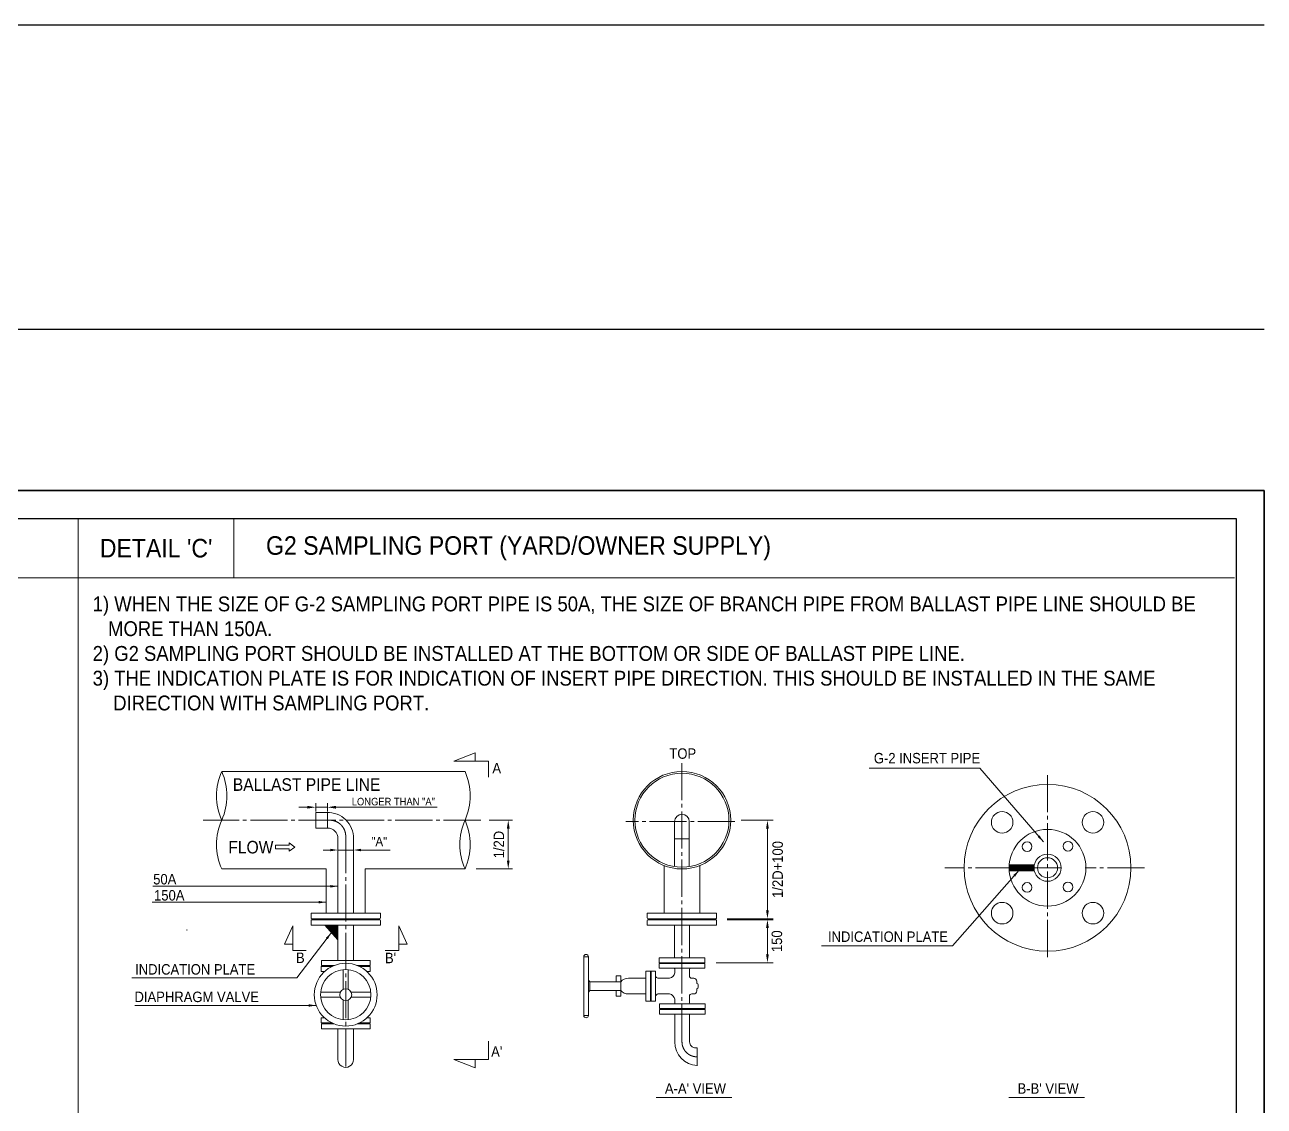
# Model space of a CAD drawing. Extents: x -1315200 to -1014507, y 2616811 to 2674779.
# Drawn here: x -1047874 to -1014507, y 2645657 to 2674779 of the extents above; entities that cross this region are included whole.
import ezdxf

# ---------------------------------------------------------------- set-up
doc = ezdxf.new("R2010")
doc.units = 0
doc.header["$LTSCALE"] = 25
doc.header["$MEASUREMENT"] = 0
doc.header["$PDMODE"] = 3
doc.header["$PDSIZE"] = -7
doc.linetypes.add('C', pattern=[26, 20, -2, 2, -2])
doc.layers.get('0').update_dxf_attribs({"linetype": 'CONTINUOUS', "lineweight": 9})
doc.layers.get('DEFPOINTS').update_dxf_attribs({"linetype": 'CONTINUOUS'})
doc.layers.add('0.1 Defpoints', color=7, linetype='CONTINUOUS', plot=False)
doc.layers.add('0.2 Dwg sheet', color=7, linetype='CONTINUOUS')
doc.layers.add('0.3 Text', color=7, linetype='CONTINUOUS')
for name, color, linetype, lineweight in [('0.5 Dim', 1, 'CONTINUOUS', 9), ('1.1 Y_Pipe', 7, 'CONTINUOUS', 13), ('1.9 Arrow', 1, 'CONTINUOUS', 9)]:
    doc.layers.add(name, color=color, linetype=linetype, lineweight=lineweight)
doc.layers.add('2.2 Ballast water line', color=7, linetype='CONTINUOUS', true_color=0x1b21e4)
doc.styles.get("Standard").update_dxf_attribs({"font": '', "width": 0.95, "height": 250})
doc.styles.get('Standard').set_extended_font_data('Gulim')
doc.dimstyles.new('TC50', dxfattribs={"dimtxt": 250, "dimasz": 200, "dimexe": 100, "dimexo": 100, "dimgap": 100, "dimtad": 1, "dimtoh": 1, "dimdec": 0, "dimrnd": 0.0005, "dimzin": 9, "dimdsep": 46, "dimtxsty": 'Standard', "dimcen": -3.5, "dimclrd": 1, "dimclre": 1, "dimazin": 2, "dimtfac": 0.6, "dimtdec": 0, "dimtmove": 0, "dimatfit": 3, "dimfxl": 4, "dimtolj": 1, "dimlwd": 15, "dimlwe": 15, "dimarcsym": 0})
pattern_1 = [(45, (-9453178.0531, 1829971.34871), (-0.104892630653, 0.104892630653), [])]

# ---------------------------------------------------------------- blocks, each defined once
blk = doc.blocks.new('*D114')
at = {"layer": '0.5 Dim', "color": 1, "lineweight": 15, "transparency": 16777216}
for p, q in [((-1039644, 2652556), (-1039844, 2652556)), ((-1039444, 2652556), (-1039023, 2652556)), ((-1039444, 2652466), (-1039444, 2652456)), ((-1039023, 2652466), (-1039023, 2652456)), ((-1038823, 2652556), (-1038036, 2652556))]:
    blk.add_line(p, q, dxfattribs=at)
at = {"layer": '0.5 Dim', "color": 1, "transparency": 16777216}
for points in [[(-1039644, 2652589), (-1039644, 2652523), (-1039444, 2652556)], [(-1038823, 2652589), (-1038823, 2652523), (-1039023, 2652556)]]:
    blk.add_solid(points, dxfattribs=at)
at = {"layer": 'DEFPOINTS', "color": 0, "transparency": 16777216}
for p in [(-1039444, 2652566), (-1039023, 2652566), (-1039023, 2652556)]:
    blk.add_point(p, dxfattribs=at)
at = {"layer": '0.5 Dim', "color": 0, "transparency": 16777216, "insert": (-1038330, 2652785), "char_height": 250, "attachment_point": 5}
blk.add_mtext('\\A1;"A"', dxfattribs=at)
blk = doc.blocks.new('양식 51-Q-02-08')
at = {"layer": '0.1 Defpoints'}
blk.add_lwpolyline([(-2677005, 1033560), (-2613196, 1033560), (-2613196, 988132), (-2677005, 988132)], close=True, dxfattribs=at)
at = {"layer": '0.2 Dwg sheet'}
blk.add_lwpolyline([(-2613953, 989196), (-2676245, 989196), (-2676245, 1032800), (-2613953, 1032800)], close=True, dxfattribs=at)

msp = doc.modelspace()

# ---------------------------------------------------------------- hatches: boundary and pattern name
at = {"layer": '1.1 Y_Pipe', "ltscale": 30}
h = msp.add_hatch(dxfattribs=at)
h.set_pattern_fill('ANSI31', color=256, scale=1.186725)
h.set_pattern_definition(pattern_1)
h.paths.add_polyline_path([(-1021274.4, 2652157.5), (-1021351.6, 2652157.4), (-1021351.5, 2652078.8), (-1021274.4, 2652078.8)])
h.paths.add_polyline_path([(-1021274.4, 2652078.8), (-1021351.5, 2652078.8), (-1021351.5, 2651999.6), (-1021274.4, 2651999.6)])
h = msp.add_hatch(dxfattribs=at)
h.set_pattern_fill('ANSI31', color=256, scale=1.186725)
h.set_pattern_definition(pattern_1)
h.paths.add_polyline_path([(-1020695.3, 2652157.6), (-1021274.4, 2652157.5), (-1021274.4, 2652078.8), (-1020704, 2652078.8, -0.0545603)])
h.paths.add_polyline_path([(-1020704, 2652078.8), (-1021274.4, 2652078.8), (-1021274.4, 2651999.6), (-1020695.3, 2651999.8, -0.0546767)])
h = msp.add_hatch(dxfattribs=at)
h.set_pattern_fill('ANSI31', color=2, scale=1.186725)
h.set_pattern_definition([(45, (-9455649.07761, 1828823.22704), (-0.104892630653, 0.104892630653), [])])
h.paths.add_polyline_path([(-1039444.2, 2650531.2), (-1039791.5, 2650531.2), (-1039444.2, 2650141.4)])

# ---------------------------------------------------------------- linework, layer by layer
for p, q in [((-1046433, 2661479.6), (-1046433, 2617874.9)), ((-1042242.1, 2661479.6, 204.7), (-1042242.1, 2659882.1)), ((-1077555.9, 2659882.1, -157.3), (-1046433, 2659882.1, -157.3)), ((-1046433, 2659882.1), (-1015310.1, 2659882.1))]:
    msp.add_line(p, q)
at = {"layer": '0.1 Defpoints', "color": 152, "true_color": 0x2776bb}
for p, q in [((-1315199.7, 2674778.8), (-1014506.6, 2674778.8)), ((-1315199.7, 2666583.8), (-1014506.6, 2666583.8))]:
    msp.add_line(p, q, dxfattribs=at)
at = {"layer": '0.1 Defpoints', "color": 4, "linetype": 'ByBlock'}
msp.add_lwpolyline([(-1078315.6, 2616811.4), (-1014506.6, 2616811.4), (-1014506.6, 2662239.3), (-1078315.6, 2662239.3)], close=True, dxfattribs=at)
at = {"layer": '0.5 Dim', "color": 1, "linetype": 'C', "ltscale": 2}
for p, q in [((-1030181.6, 2654897), (-1030180.7, 2647395.1)), ((-1035600.7, 2653358.7), (-1043068.9, 2653358.7)), ((-1028755.5, 2653321.6), (-1031692.9, 2653321.6)), ((-1039233.8, 2652928.8), (-1039233.8, 2646675.7))]:
    msp.add_line(p, q, dxfattribs=at)
at = {"layer": '0.5 Dim', "color": 1, "linetype": 'C', "lineweight": 9, "ltscale": 2}
for p, q in [((-1020339.5, 2654575.3), (-1020339.5, 2649609.1)), ((-1019975, 2652078.8), (-1023104.7, 2652078.8)), ((-1017729.7, 2652078.8), (-1019327.5, 2652078.8))]:
    msp.add_line(p, q, dxfattribs=at)
at = {"layer": '0.5 Dim', "lineweight": 15}
for p, q in [((-1040267.7, 2653708.2), (-1040493.2, 2653708.2)), ((-1040042.3, 2653593), (-1040042.3, 2653820.9)), ((-1040042.3, 2653708.2), (-1039721.3, 2653708.2)), ((-1039721.3, 2653593.4), (-1039721.3, 2653820.9)), ((-1039495.8, 2653708.2), (-1036773.1, 2653708.2))]:
    msp.add_line(p, q, dxfattribs=at)
at = {"layer": '0.5 Dim', "lineweight": 9}
for p, q in [((-1035375, 2653358.7), (-1034745.5, 2653358.7)), ((-1028587.1, 2653358.7), (-1027723.3, 2653358.7)), ((-1034858.3, 2653133.1), (-1034858.3, 2652272.7)), ((-1027880.5, 2653132.1), (-1027880.5, 2650932.5)), ((-1035725.4, 2652047), (-1034745.5, 2652047)), ((-1028967.3, 2650707.8), (-1027723.3, 2650707.8)), ((-1028967.3, 2650679.9), (-1027723.3, 2650679.9)), ((-1027880.5, 2650453.3), (-1027880.5, 2649747.4)), ((-1029263.2, 2649522.7), (-1027723.3, 2649522.7))]:
    msp.add_line(p, q, dxfattribs=at)
at = {"layer": '0.5 Dim', "color": 1, "linetype": 'C', "ltscale": 2}
for centre, radius, start, end in [((-1039663.7, 2652928.8), 429.9, 0, 90), ((-1029779.4, 2647389), 401.3, 180, 270.75021)]:
    msp.add_arc(centre, radius, start, end, dxfattribs=at)
at = {"layer": '0.5 Dim'}
for points in [[(-1040267.7, 2653745.8), (-1040267.7, 2653670.6), (-1040042.3, 2653708.2)], [(-1039495.8, 2653745.8), (-1039495.8, 2653670.6), (-1039721.3, 2653708.2)], [(-1034895.9, 2653133.1), (-1034820.7, 2653133.1), (-1034858.3, 2653358.7)], [(-1027842.9, 2653132.1), (-1027918.1, 2653132.1), (-1027880.5, 2653357.8)], [(-1034895.9, 2652272.7), (-1034820.7, 2652272.7), (-1034858.3, 2652047)], [(-1027842.9, 2650932.5), (-1027918.1, 2650932.5), (-1027880.5, 2650706.9)], [(-1027842.9, 2650453.3), (-1027918.1, 2650453.3), (-1027880.5, 2650679)], [(-1027842.9, 2649747.4), (-1027918.1, 2649747.4), (-1027880.5, 2649521.7)]]:
    msp.add_solid(points, dxfattribs=at)
at = {"layer": '1.1 Y_Pipe'}
for p, q in [((-1036022.1, 2654671.2), (-1042571.4, 2654671.2)), ((-1040041.6, 2653148.3), (-1040042.2, 2653569.1)), ((-1039699.5, 2653569.1), (-1040042.2, 2653569.1)), ((-1039724.4, 2653148.3), (-1039724.4, 2653569.5)), ((-1039718.1, 2653148.3), (-1040041.6, 2653148.3)), ((-1030379.5, 2652119.3), (-1030379.5, 2653327.1)), ((-1029983.7, 2652119.3), (-1029983.7, 2653323)), ((-1039444.2, 2652876.3), (-1039444.2, 2650856.6)), ((-1039023.4, 2652882.5), (-1039023.4, 2650856.6)), ((-1030379.5, 2652860.7), (-1029983.7, 2652860.7)), ((-1039761.1, 2652047), (-1042571.4, 2652047)), ((-1039761.1, 2650856.6), (-1039761.1, 2652047)), ((-1036022.1, 2652047), (-1038709.2, 2652047)), ((-1038709.2, 2650856.6), (-1038709.2, 2652047)), ((-1030660.6, 2650856.6), (-1030660.6, 2652136.8)), ((-1029702.6, 2650856.6), (-1029702.6, 2652136.8)), ((-1038300.4, 2650856.6), (-1040167.2, 2650856.6)), ((-1040167.2, 2650856.6), (-1040167.2, 2650726.4)), ((-1040148.6, 2650707.8), (-1038319, 2650707.8)), ((-1040148.6, 2650679.9), (-1038319, 2650679.9)), ((-1038300.4, 2650856.6), (-1038300.4, 2650726.4)), ((-1029247.4, 2650856.6), (-1031114.2, 2650856.6)), ((-1031114.2, 2650856.6), (-1031114.2, 2650726.4)), ((-1031095.6, 2650707.8), (-1029266, 2650707.8)), ((-1031095.6, 2650679.9), (-1029266, 2650679.9)), ((-1031077.2, 2650856.6), (-1030819.5, 2650856.6)), ((-1029284.4, 2650856.6), (-1029542.1, 2650856.6)), ((-1029247.4, 2650856.6), (-1029247.4, 2650726.4)), ((-1040167.2, 2650531.2), (-1040167.2, 2650661.3)), ((-1038300.4, 2650531.2), (-1040167.2, 2650531.2)), ((-1039444.2, 2650531.2), (-1039444.2, 2649583.3)), ((-1039023.4, 2650531.2), (-1039023.4, 2649583.3)), ((-1038300.4, 2650531.2), (-1038300.4, 2650661.3)), ((-1031114.2, 2650536.3), (-1031114.2, 2650661.3)), ((-1029247.4, 2650531.2), (-1031114.2, 2650536.3)), ((-1030380.4, 2649649), (-1030380.4, 2650533.7)), ((-1029982.9, 2649649), (-1029982.9, 2650533.7)), ((-1029247.4, 2650531.2), (-1029247.4, 2650661.3)), ((-1032826.1, 2649682.2), (-1032699.7, 2649682.2)), ((-1032826.1, 2649682.2), (-1032826.1, 2648102.4)), ((-1032699.7, 2649682.2), (-1032699.7, 2648102.4)), ((-1039893.9, 2649422.5), (-1039893.9, 2649287.1)), ((-1039893.9, 2649422.5), (-1039602.7, 2649422.5)), ((-1038577.9, 2649583.3), (-1039889.7, 2649583.3)), ((-1039889.7, 2649583.3), (-1039889.7, 2649447.9)), ((-1039889.7, 2649447.9), (-1039544.9, 2649447.9)), ((-1039301.5, 2648807.3), (-1039301.5, 2649334.5)), ((-1039233.8, 2649600.2), (-1039233.8, 2649431)), ((-1039166.1, 2648807.3), (-1039166.1, 2649334.5)), ((-1038922.7, 2649447.9), (-1038577.9, 2649447.9)), ((-1038864.9, 2649422.5), (-1038573.7, 2649422.5)), ((-1038577.9, 2649447.9), (-1038577.9, 2649583.3)), ((-1038573.7, 2649422.5), (-1038573.7, 2649287.1)), ((-1030793.1, 2649497.7), (-1030793.1, 2649371.3)), ((-1030793.1, 2649497.7), (-1029567.8, 2649497.7)), ((-1030793.1, 2649371.3), (-1029567.8, 2649371.3)), ((-1029567.8, 2649371.3), (-1030793.1, 2649371.3)), ((-1029568.6, 2649649), (-1030793, 2649649)), ((-1030793, 2649649), (-1030793, 2649522.7)), ((-1030793, 2649522.7), (-1029568.6, 2649522.7)), ((-1029571.7, 2649497.7), (-1030789.1, 2649497.7)), ((-1030377.9, 2649358.1), (-1030377.9, 2649249)), ((-1029980.4, 2649343.2), (-1029980.4, 2649166)), ((-1029568.6, 2649522.7), (-1029568.6, 2649649)), ((-1029567.8, 2649497.7), (-1029567.8, 2649371.3)), ((-1039893.9, 2649287.1), (-1039803.1, 2649287.1)), ((-1038573.7, 2649287.1), (-1038664.6, 2649287.1)), ((-1032660.2, 2649007.5), (-1032699.7, 2649053)), ((-1032660.2, 2649007.5), (-1031831.5, 2649007.5)), ((-1032660.2, 2649007.5), (-1032660.2, 2648777.1)), ((-1031950, 2649165.5), (-1031950, 2649007.5)), ((-1031950, 2649165.5), (-1031831.5, 2649165.5)), ((-1031831.5, 2649165.5), (-1031831.5, 2648619.1)), ((-1031625.1, 2649102.4), (-1031151.5, 2649102.4)), ((-1031151.5, 2649298.5), (-1031151.5, 2648892.3)), ((-1031151.5, 2649298.5), (-1030890.8, 2649298.5)), ((-1031033, 2648486.1), (-1031033, 2649298.5)), ((-1031009.3, 2648486.1), (-1031009.3, 2649298.5)), ((-1030890.8, 2648486.1), (-1030890.8, 2649298.5)), ((-1030827.1, 2649102.8), (-1030516.5, 2649102.8)), ((-1029917.2, 2649102.8), (-1029862, 2649102.8)), ((-1029783, 2649027.9), (-1029783, 2648962.4)), ((-1039380.3, 2648728.5), (-1039907.5, 2648728.5)), ((-1039087.3, 2648728.5), (-1038560.2, 2648728.5)), ((-1032660.2, 2648777.1), (-1032699.7, 2648731.6)), ((-1032660.2, 2648777.1), (-1031831.5, 2648777.1)), ((-1031950, 2648777.1), (-1031950, 2648619.1)), ((-1031625.1, 2648682.3), (-1031151.5, 2648682.3)), ((-1031151.5, 2648486.1), (-1031151.5, 2648892.3)), ((-1030827.1, 2648681.9), (-1030516.5, 2648681.9)), ((-1029917.2, 2648681.9), (-1029862, 2648681.9)), ((-1029783, 2648756.8), (-1029783, 2648822.2)), ((-1029743.5, 2648861.7), (-1029743.5, 2648922.9)), ((-1039380.3, 2648593.1), (-1039907.5, 2648593.1)), ((-1039301.5, 2648514.3), (-1039301.5, 2647987.2)), ((-1039166.1, 2648514.3), (-1039166.1, 2647987.2)), ((-1039087.3, 2648593.1), (-1038560.2, 2648593.1)), ((-1031950, 2648619.1), (-1031831.5, 2648619.1)), ((-1031151.5, 2648486.1), (-1030890.8, 2648486.1)), ((-1029553.9, 2648413.3), (-1030786.2, 2648413.3)), ((-1030786.2, 2648286.9), (-1030786.2, 2648413.3)), ((-1029553.9, 2648413.3), (-1030786.2, 2648413.3)), ((-1030377.9, 2648426.5), (-1030377.9, 2648535.7)), ((-1029980.4, 2648441.4), (-1029980.4, 2648618.7)), ((-1029553.9, 2648286.9), (-1029553.9, 2648413.3)), ((-1039893.9, 2647899.1), (-1039893.9, 2648034.5)), ((-1039803.1, 2648034.5), (-1039893.9, 2648034.5)), ((-1038664.6, 2648034.5), (-1038573.7, 2648034.5)), ((-1038573.7, 2647899.1), (-1038573.7, 2648034.5)), ((-1032826.1, 2648102.4), (-1032699.7, 2648102.4)), ((-1030786.2, 2648286.9), (-1029553.9, 2648286.9)), ((-1030785.9, 2648264.5), (-1029552.6, 2648264.5)), ((-1030785.9, 2648138.1), (-1030785.9, 2648264.5)), ((-1029552.6, 2648138.1), (-1030785.9, 2648138.1)), ((-1029577.6, 2648286.9), (-1030762.5, 2648286.9)), ((-1030372.5, 2647395.1), (-1030372.5, 2648138.1)), ((-1029976.7, 2647395.1), (-1029976.7, 2648138.1)), ((-1029552.6, 2648264.5), (-1029552.6, 2648138.1)), ((-1039602.7, 2647899.1), (-1039893.9, 2647899.1)), ((-1039889.7, 2647873.7), (-1039544.9, 2647873.7)), ((-1039889.7, 2647738.3), (-1039889.7, 2647873.7)), ((-1038577.9, 2647738.3), (-1039889.7, 2647738.3)), ((-1039444.2, 2647738.3), (-1039444.2, 2646914.6)), ((-1039023.4, 2647738.3), (-1039023.4, 2646914.6)), ((-1038922.7, 2647873.7), (-1038577.9, 2647873.7)), ((-1038573.7, 2647899.1), (-1038864.9, 2647899.1)), ((-1038577.9, 2647873.7), (-1038577.9, 2647738.3)), ((-1029774.1, 2647226.7), (-1029812.8, 2647226.7)), ((-1029774.1, 2647226.7), (-1029774.1, 2646748.8))]:
    msp.add_line(p, q, dxfattribs=at)
at = {"layer": '1.1 Y_Pipe', "color": 2, "ltscale": 30}
msp.add_line((-1039791.5, 2650531.2), (-1039444.2, 2650141.4), dxfattribs=at)
at = {"layer": '1.1 Y_Pipe', "ltscale": 30}
for p, q in [((-1030880.4, 2645894.4), (-1028838.9, 2645894.4)), ((-1021386.2, 2645894.4), (-1019344.6, 2645894.4))]:
    msp.add_line(p, q, dxfattribs=at)
at = {"layer": '1.1 Y_Pipe', "color": 3, "ltscale": 30, "elevation": 0}
for points in [[(-1021351.5, 2652078.5), (-1021351.6, 2652157.4), (-1020695.3, 2652157.6)], [(-1021351.5, 2652078.5), (-1021351.5, 2651999.6), (-1020695.3, 2651999.8)]]:
    msp.add_lwpolyline(points, dxfattribs=at)
at = {"layer": '1.1 Y_Pipe'}
for centre, radius in [((-1030181.6, 2653358.7), 1312.4), ((-1030181.6, 2653358.7), 1265.6), ((-1020339.4, 2652078.8), 2246.3), ((-1021561.8, 2653301.1), 290.6), ((-1019117.2, 2653301.1), 290.6), ((-1020339.5, 2652078.8), 1034.2), ((-1020889.5, 2652648.3), 130.8), ((-1019789.5, 2652658.6), 130.8), ((-1020889.5, 2651548.2), 130.8), ((-1019789.5, 2651558.4), 130.8), ((-1021561.8, 2650856.4), 290.6), ((-1019117.2, 2650856.4), 290.6), ((-1039233.8, 2648660.8), 846.3), ((-1039233.8, 2648660.8), 677.1), ((-1039233.8, 2648660.8), 161.4)]:
    msp.add_circle(centre, radius, dxfattribs=at)
for centre, radius, start, end in [((-1041104.2, 2654015.1), 1607.2, 155.90927, 204.09073), ((-1044038.6, 2654015.1), 1607.2, 335.90927, 24.09073), ((-1037489.3, 2654015.1), 1607.2, 335.90927, 24.09073), ((-1041104.2, 2652703.1), 1607.2, 155.90927, 204.09073), ((-1039721.2, 2652871.6), 697.9, 359.03671, 91.92163), ((-1034554.9, 2652703.1), 1607.2, 155.90927, 204.09073), ((-1037489.3, 2652703.4), 1607.2, 335.90927, 24.09073), ((-1030181.6, 2653321.6), 197.9, 0, 180), ((-1039720.3, 2652872.2), 276.1, 359.28041, 90.28217), ((-1020339.5, 2652078.8), 364.5, 90.01329, 270.01329), ((-1020339.5, 2652078.8), 269.5, 90.01329, 270.01329), ((-1020339.5, 2652078.8), 364.5, 270.00665, 90.00269), ((-1020339.5, 2652078.8), 269.5, 270.00665, 90.00269), ((-1040148.6, 2650726.4), 18.6, 180, 270), ((-1031095.6, 2650726.4), 18.6, 180, 270), ((-1032762.9, 2649682.2), 63.2, 0, 180), ((-1030393.7, 2649355.4), 16, 9.86249, 95.68942), ((-1029943.9, 2649333.8), 37.7, 84.55767, 165.52278), ((-1031637.5, 2648857.3), 245.3, 87.10117, 142.25325), ((-1030813, 2649181.3), 79.8, 192.4877, 259.82218), ((-1030550.8, 2649274.1), 174.7, 281.3158, 351.73037), ((-1029917.2, 2649166), 63.2, 180, 270), ((-1029862, 2649023.8), 79, 0, 90), ((-1031637.5, 2648927.3), 245.3, 217.74675, 272.89883), ((-1030813, 2648603.4), 79.8, 100.17782, 167.5123), ((-1030550.8, 2648510.5), 174.7, 8.26963, 78.6842), ((-1029917.2, 2648618.7), 63.2, 90, 180), ((-1029862, 2648760.9), 79, 270, 0), ((-1029783, 2648922.9), 39.5, 0, 90), ((-1029783, 2648861.7), 39.5, 270, 0), ((-1030393.7, 2648429.3), 16, 264.31058, 350.13751), ((-1029943.9, 2648450.8), 37.7, 194.47722, 275.44233), ((-1032762.9, 2648102.4), 63.2, 180, 0), ((-1029732.3, 2647389), 640.2, 180, 266.25344), ((-1029814.3, 2647389), 162.3, 180, 270.54841), ((-1039233.8, 2646914.6), 210.4, 179.99985, 0)]:
    msp.add_arc(centre, radius, start, end, dxfattribs=at)
at = {"layer": '1.1 Y_Pipe', "extrusion": (0, 0, -1)}
for centre in [(-1040148.6, 2650661.3), (-1031095.6, 2650661.3)]:
    msp.add_ellipse(centre, major_axis=(13.1, 13.1), ratio=1, start_param=3.9269908, end_param=5.4977871, dxfattribs=at)
at = {"layer": '1.1 Y_Pipe'}
for centre, major_axis in [((-1038319, 2650726.4), (13.1, 13.1)), ((-1038319, 2650661.3), (-13.1, 13.1)), ((-1029266, 2650726.4), (13.1, 13.1)), ((-1029266, 2650661.3), (-13.1, 13.1))]:
    msp.add_ellipse(centre, major_axis=major_axis, ratio=1, start_param=3.9269908, end_param=5.4977871, dxfattribs=at)
at = {"layer": '1.9 Arrow', "color": 3, "ltscale": 30}
for p, q in [((-1036326.8, 2654950.6), (-1035753.1, 2655175)), ((-1035753.1, 2655175), (-1035753.1, 2654950.6)), ((-1035393.9, 2654950.6), (-1036326.8, 2654950.6)), ((-1035393.9, 2654517.1), (-1035393.9, 2654950.6)), ((-1040659, 2650518.1), (-1040883.3, 2650018.5)), ((-1040659, 2649849), (-1040659, 2650518.1)), ((-1037807.7, 2649849), (-1037807.7, 2650518.1)), ((-1037807.7, 2650518.1), (-1037583.4, 2650018.5)), ((-1040883.3, 2650018.5), (-1040659, 2650018.5)), ((-1037583.4, 2650018.5), (-1037807.7, 2650018.5)), ((-1040299, 2649849), (-1040659, 2649849)), ((-1037807.7, 2649849), (-1038167.7, 2649849)), ((-1035393.9, 2647408.6), (-1035393.9, 2646915.8)), ((-1035393.9, 2646915.8), (-1036326.8, 2646915.8)), ((-1036326.8, 2646915.8), (-1035753.1, 2646691.5)), ((-1035753.1, 2646691.5), (-1035753.1, 2646915.8))]:
    msp.add_line(p, q, dxfattribs=at)
at = {"layer": '1.9 Arrow'}
for p, q in [((-1041123, 2652585.7), (-1041123, 2652689.1)), ((-1040754, 2652689.1), (-1041123, 2652689.1)), ((-1040754, 2652689.1), (-1040754, 2652748.1)), ((-1040606.4, 2652637.4), (-1040754, 2652748.1)), ((-1040754, 2652585.7), (-1041123, 2652585.7)), ((-1040754, 2652526.7), (-1040606.4, 2652637.4)), ((-1040754, 2652526.7), (-1040754, 2652585.7))]:
    msp.add_line(p, q, dxfattribs=at)
at = {"layer": '2.2 Ballast water line', "linetype": 'Continuous', "ltscale": 30}
msp.add_circle((-1043509.6, 2650403.2, -1580.9), 0.8, dxfattribs=at)

# ---------------------------------------------------------------- block references
at = {"color": 217, "linetype": 'Continuous', "true_color": 0x93278f}
msp.add_blockref('양식 51-Q-02-08', (1598689.4, 1628679.3), dxfattribs=at)

# ---------------------------------------------------------------- texts
at = {"layer": '0.3 Text', "width": 0.95}
msp.add_text('BALLAST PIPE LINE', height=338.526, dxfattribs=at).set_placement((-1042273.3, 2654149.8))
at = {"layer": '0.3 Text', "lineweight": 9, "attachment_point": 5}
for s, insert, char_height, width in [('\\pxql;     G2 SAMPLING PORT (YARD/OWNER SUPPLY)', (-1028776.1, 2660680.9, -5839.1), 499.674, 26932.005), ("DETAIL 'C'", (-1044337.6, 2660680.9), 499.67, 4190.886)]:
    msp.add_mtext(s, dxfattribs=dict(at, insert=insert, char_height=char_height, width=width))
at = {"layer": '0.3 Text', "insert": (-1029967.9, 2657847), "char_height": 400, "width": 32154.845, "attachment_point": 5}
msp.add_mtext('\\pxql;1) WHEN THE SIZE OF G-2 SAMPLING PORT PIPE IS 50A, THE SIZE OF BRANCH PIPE FROM BALLAST PIPE LINE SHOULD BE   \\P   MORE THAN 150A.\\P2) G2 SAMPLING PORT SHOULD BE INSTALLED AT THE BOTTOM OR SIDE OF BALLAST PIPE LINE.\\P3) THE INDICATION PLATE IS FOR INDICATION OF INSERT PIPE DIRECTION. THIS SHOULD BE INSTALLED IN THE SAME ^J    DIRECTION WITH SAMPLING PORT.     ', dxfattribs=at)
at = {"layer": '0.3 Text'}
for s, insert, char_height, attachment_point in [('\\A1;TOP', (-1029799.3, 2655009.2), 281.85, 9), ('\\A1;LONGER THAN "A"', (-1037951.1, 2653859.3), 202.93, 5), ('\\A1;FLOW', (-1042394.9, 2652459), 338.53, 7), ("\\A1;A-A' VIEW", (-1028997.5, 2645993.4), 281.847, 9), ("\\A1;B-B' VIEW", (-1019503.2, 2645993.4), 281.847, 9)]:
    msp.add_mtext(s, dxfattribs=dict(at, insert=insert, char_height=char_height, attachment_point=attachment_point))
at = {"layer": '0.3 Text', "color": 3, "char_height": 281.85, "attachment_point": 5}
for s, insert in [('\\A1;A', (-1035168.6, 2654762.2)), ('\\A1;B', (-1040455.7, 2649655.3)), ("\\A1;B'", (-1038026, 2649649.1)), ("\\A1;A'", (-1035168.6, 2647128.8))]:
    msp.add_mtext(s, dxfattribs=dict(at, insert=insert))
at = {"layer": '0.5 Dim'}
for s, insert, char_height, attachment_point in [('{\\C256;G-2 INSERT PIPE}', (-1022154.8, 2654885.1), 281.847, 9), ('\\A1;50A', (-1044417, 2651625.4), 282.1, 7), ('\\A1;150A', (-1043574.4, 2651191.8), 282.1, 9), ('{\\C256;INDICATION PLATE}', (-1026250.8, 2650078.1), 281.847, 7), ('{\\C256;INDICATION PLATE}', (-1041672.9, 2649197.9), 281.847, 9), ('\\A1;DIAPHRAGM VALVE', (-1044920.2, 2648457.2), 282.105, 7)]:
    msp.add_mtext(s, dxfattribs=dict(at, insert=insert, char_height=char_height, attachment_point=attachment_point))
at = {"layer": '0.5 Dim', "attachment_point": 5, "rotation": 90}
for s, insert, char_height in [('\\A1;1/2D', (-1035108, 2652702.9), 282.1), ('\\A1;1/2D+100', (-1027603.9, 2652032.3), 282.105), ('\\A1;150', (-1027624.8, 2650100.3), 282.1)]:
    msp.add_mtext(s, dxfattribs=dict(at, insert=insert, char_height=char_height))

# ---------------------------------------------------------------- dimensions: what is measured, and where the dimension line sits
at = {"layer": '0.5 Dim', "color": 7}
dim = msp.add_linear_dim(base=(-1039023.4, 2652556.1), p1=(-1039444.2, 2652566.1), p2=(-1039023.4, 2652566.1), text='"A"', dimstyle='TC50', override={"dimtxt": 250, "dimarcsym": 1}, dxfattribs=at)
dim.commit()
dim.dimension.update_dxf_attribs({"geometry": '*D114', "text_midpoint": (-1038329.7, 2652784.6)})

# ---------------------------------------------------------------- leaders
at = {"layer": '0.5 Dim', "ltscale": 30}
for points in [[(-1020449.9, 2652777.7, 5839.1), (-1022164.7, 2654762.7, 5839.1), (-1025142.1, 2654762.7, 5839.1)], [(-1021104.1, 2652013.1, 5839.1), (-1022902.2, 2649976.9, 5839.1), (-1026428, 2649976.9, 5839.1)], [(-1039444.2, 2651579.8, 5839.1), (-1044424.4, 2651579.8, 5839.1)], [(-1039761.1, 2651151.3, 5839.1), (-1044448, 2651151.3, 5839.1)], [(-1039618.6, 2650334.1, 5839.1), (-1040552.4, 2649114.6, 5839.1), (-1044990, 2649114.6, 5839.1)], [(-1040028.5, 2648369.8, 5839.1), (-1044914.1, 2648369.8, 5839.1)]]:
    msp.add_leader(points, dimstyle='TC50', override={"dimgap": 100, "dimtad": 0, "dimtoh": 0, "dimarcsym": 1}, dxfattribs=at)

doc.saveas('drawing.dxf')
